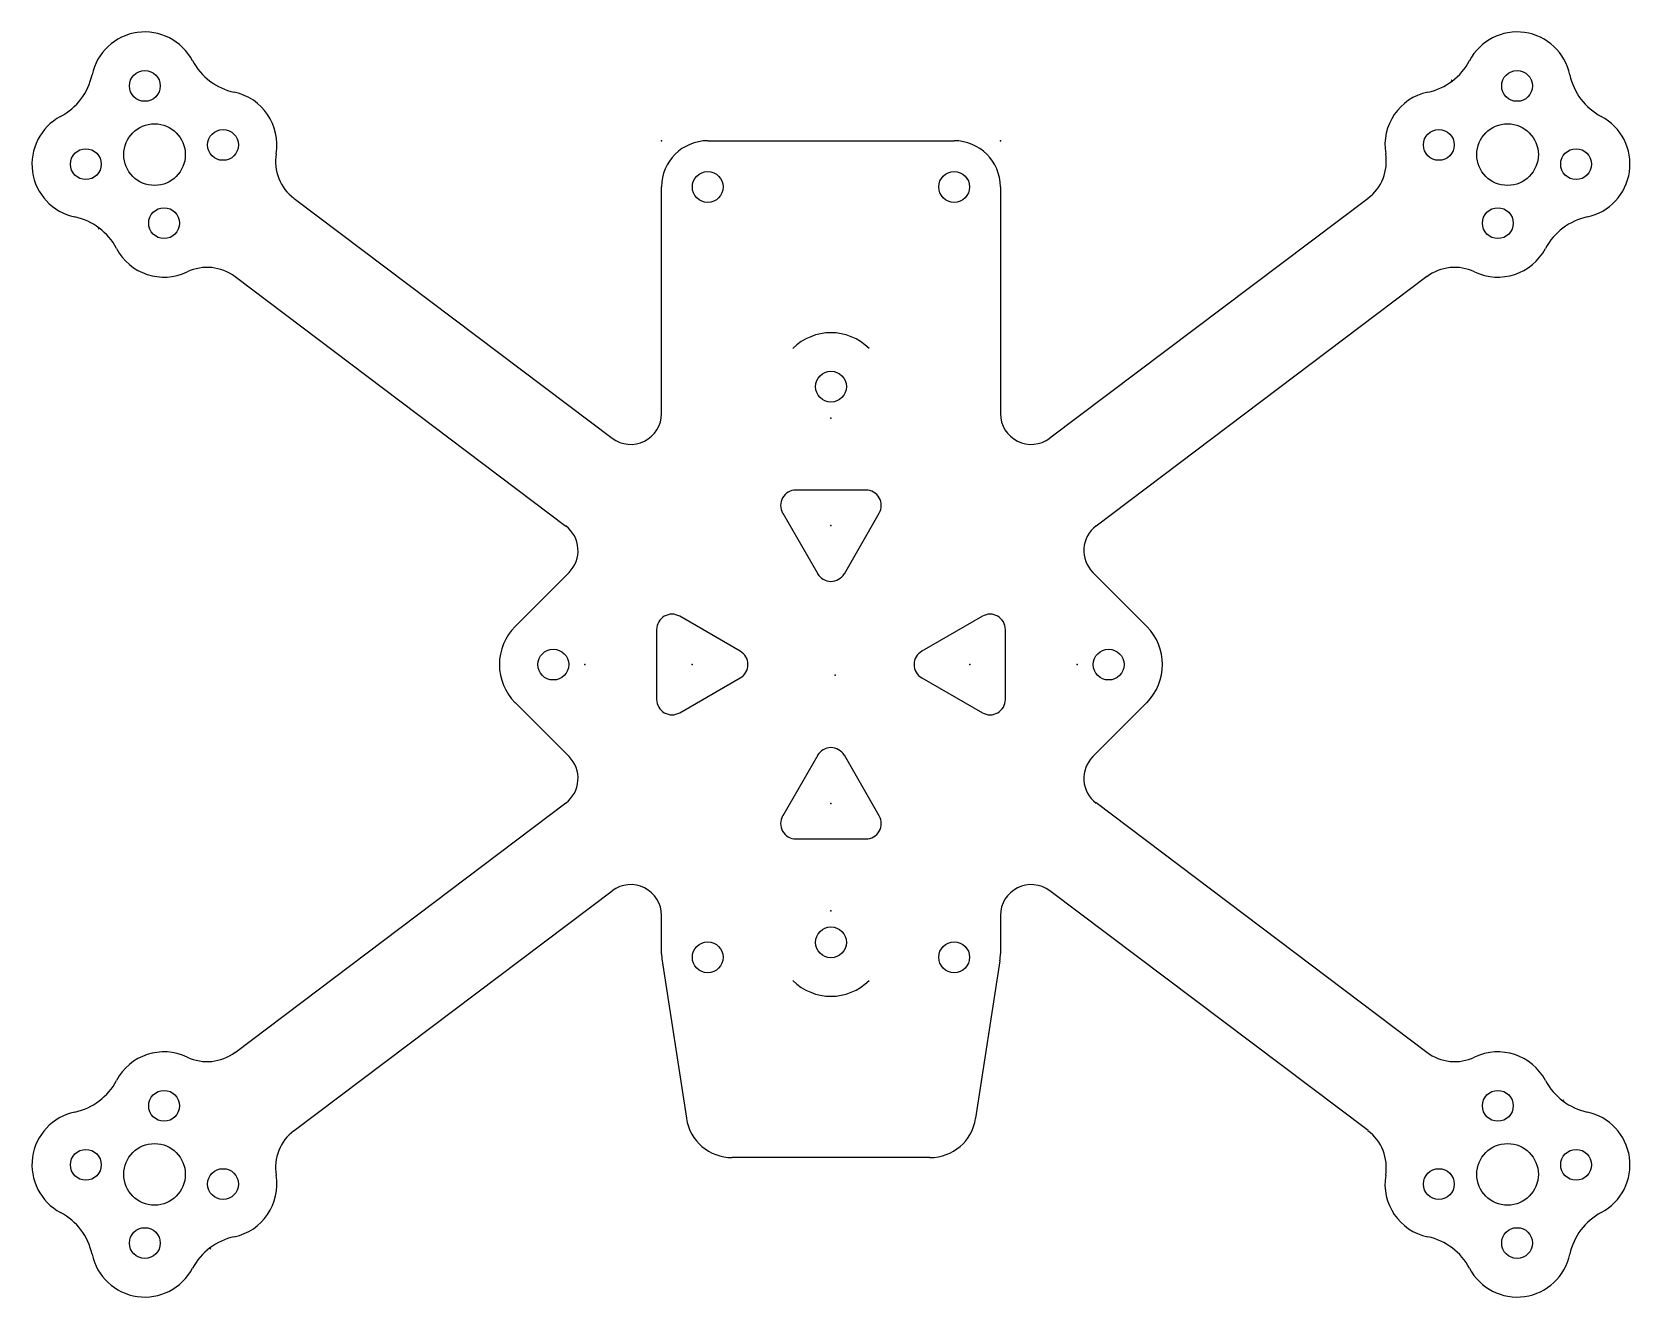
# Model space of a CAD drawing. Header units: millimetres. Extents: x -52 to 52, y -40 to 42.
import ezdxf

# ---------------------------------------------------------------- set-up
doc = ezdxf.new("R2010")
doc.units = ezdxf.units.MM
doc.header["$MEASUREMENT"] = 0
doc.layers.add('bottom_v3_clean v3_Sketch1', color=7, linetype='Continuous')

msp = doc.modelspace()

# ---------------------------------------------------------------- linework, layer by layer
at = {"layer": 'bottom_v3_clean v3_Sketch1'}
for p, q in [((40.05, 38.57), (39.99, 38.64)), ((-8.28, 34.69), (7.72, 34.69)), ((-11.28, 16.98), (-11.28, 31.69)), ((10.72, 31.69), (10.72, 16.98)), ((-35.14, 30.95), (-14.48, 15.38)), ((34.59, 30.95), (13.93, 15.38)), ((-47.8, 29.02), (-47.86, 28.95)), ((-38.97, 25.87), (-17.49, 9.68)), ((38.42, 25.87), (16.94, 9.68)), ((1.99, 12.02), (-2.55, 12.02)), ((-3.41, 10.52), (-1.14, 6.59)), ((0.59, 6.59), (2.86, 10.52)), ((-20.78, 3.17), (-17.28, 6.67)), ((16.73, 6.67), (20.23, 3.17)), ((-6.17, 1.56), (-10.1, 3.83)), ((9.55, 3.83), (5.62, 1.56)), ((-11.6, 2.96), (-11.6, -1.57)), ((11.05, -1.57), (11.05, 2.96)), ((-10.1, -2.44), (-6.17, -0.17)), ((5.62, -0.17), (9.55, -2.44)), ((-20.78, -1.78), (-17.28, -5.28)), ((20.23, -1.78), (16.73, -5.28)), ((-1.14, -5.2), (-3.41, -9.13)), ((2.86, -9.13), (0.59, -5.2)), ((-38.97, -24.48), (-17.49, -8.29)), ((38.42, -24.48), (16.94, -8.29)), ((-2.55, -10.63), (1.99, -10.63)), ((-35.14, -29.56), (-14.48, -13.99)), ((34.59, -29.56), (13.93, -13.99)), ((-11.28, -18.08), (-11.28, -15.59)), ((10.72, -15.59), (10.72, -18.08)), ((-11.24, -18.53), (-9.67, -28.76)), ((10.69, -18.53), (9.11, -28.76)), ((47.24, -27.63), (47.3, -27.56)), ((6.15, -31.31), (-6.7, -31.31)), ((-40.61, -37.18), (-40.55, -37.25))]:
    msp.add_line(p, q, dxfattribs=at)
for centre, radius in [((-44.83, 38.25), 1), ((44.27, 38.25), 1), ((-44.2, 33.79), 2), ((-39.75, 34.42), 1), ((39.19, 34.42), 1), ((43.65, 33.79), 2), ((-48.66, 33.17), 1), ((48.1, 33.17), 1), ((-8.28, 31.69), 1), ((7.72, 31.69), 1), ((-43.58, 29.34), 1), ((43.02, 29.34), 1), ((-0.28, 18.73), 1), ((-18.31, 0.69), 1), ((17.75, 0.69), 1), ((-0.28, -17.34), 1), ((-8.28, -18.31), 1), ((7.72, -18.31), 1), ((-43.58, -27.95), 1), ((43.02, -27.95), 1), ((-48.66, -31.78), 1), ((-44.2, -32.4), 2), ((43.65, -32.4), 2), ((48.1, -31.78), 1), ((-39.75, -33.03), 1), ((39.19, -33.03), 1), ((-44.83, -36.86), 1), ((44.27, -36.86), 1)]:
    msp.add_circle(centre, radius, dxfattribs=at)
for centre, radius, start, end in [((-44.83, 38.25), 3.5, 27.8959, 168.1041), ((44.27, 38.25), 3.5, 11.8959, 152.1041), ((-38.2, 41.76), 4, 207.8959, 258.1041), ((37.65, 41.76), 4, 281.8959, 332.1041), ((-52.17, 39.8), 4, 297.8959, 348.1041), ((51.61, 39.8), 4, 191.8959, 242.1041), ((-39.75, 34.42), 3.5, 350.4864, 78.1041), ((39.19, 34.42), 3.5, 101.8959, 189.5136), ((-48.66, 33.17), 3.5, 117.8959, 258.1041), ((48.1, 33.17), 3.5, 281.8959, 62.1041), ((-8.28, 31.69), 3, 90, 180), ((7.72, 31.69), 3, 0, 90), ((-33.34, 33.35), 3, 170.4864, 233), ((32.78, 33.35), 3, 307, 9.5136), ((-50.2, 25.83), 4, 27.8959, 78.1041), ((49.65, 25.83), 4, 101.8959, 152.1041), ((-43.58, 29.34), 3.5, 207.8959, 295.5136), ((43.02, 29.34), 3.5, 244.4864, 332.1041), ((-40.78, 23.47), 3, 53, 115.5136), ((40.22, 23.47), 3, 64.4864, 127), ((-0.28, 18.73), 3.5, 45.0001, 135), ((-13.28, 16.98), 2, 233, 0), ((12.72, 16.98), 2, 180, 307), ((-2.55, 11.02), 1, 90, 210), ((1.99, 11.02), 1, 330, 90), ((-18.7, 8.09), 2, 315, 53), ((18.14, 8.09), 2, 127, 225), ((-0.28, 7.09), 1, 210, 330), ((-18.31, 0.69), 3.5, 135, 225.0001), ((-10.6, 2.96), 1, 60, 180), ((10.05, 2.96), 1, 360, 120), ((17.75, 0.69), 3.5, 315, 44.9999), ((-6.67, 0.69), 1, 300, 60), ((6.12, 0.69), 1, 120, 240), ((-10.6, -1.57), 1, 180, 300), ((10.05, -1.57), 1, 240, 360), ((-0.28, -5.7), 1, 30, 150), ((-18.7, -6.7), 2, 307, 45), ((18.14, -6.7), 2, 135, 233), ((-2.55, -9.63), 1, 150, 270), ((1.99, -9.63), 1, 270, 30), ((-13.28, -15.59), 2, 360, 127), ((12.72, -15.59), 2, 53, 180), ((-8.28, -18.08), 3, 180, 188.7462), ((-8.28, -18.08), 3, 180, 188.7462), ((7.72, -18.08), 3, 351.2538, 0), ((7.72, -18.08), 3, 351.2538, 0), ((-0.28, -17.34), 3.5, 225, 314.9999), ((-43.58, -27.95), 3.5, 64.4864, 152.1041), ((-40.78, -22.08), 3, 244.4864, 307), ((40.22, -22.08), 3, 233, 295.5136), ((43.02, -27.95), 3.5, 27.8959, 115.5136), ((-50.2, -24.44), 4, 281.8959, 332.1041), ((49.65, -24.44), 4, 207.8959, 258.1041), ((-48.66, -31.78), 3.5, 101.8959, 242.1041), ((-6.7, -28.31), 3, 188.7462, 270), ((6.15, -28.31), 3, 270, 351.2538), ((48.1, -31.78), 3.5, 297.8959, 78.1041), ((-33.34, -31.96), 3, 127, 189.5136), ((32.78, -31.96), 3, 350.4864, 53), ((-39.75, -33.03), 3.5, 281.8959, 9.5136), ((39.19, -33.03), 3.5, 170.4864, 258.1041), ((-52.17, -38.41), 4, 11.8959, 62.1041), ((51.61, -38.41), 4, 117.8959, 168.1041), ((-38.2, -40.37), 4, 101.8959, 152.1041), ((37.65, -40.37), 4, 27.8959, 78.1041), ((-44.83, -36.86), 3.5, 191.8959, 332.1041), ((44.27, -36.86), 3.5, 207.8959, 348.1041)]:
    msp.add_arc(centre, radius, start, end, dxfattribs=at)
for p in [(-11.28, 34.69), (-11.28, 34.69), (10.72, 34.69), (10.72, 34.69), (-0.28, 16.68), (-0.28, 9.71), (-16.26, 0.69), (-9.29, 0.69), (0, 0), (8.74, 0.69), (15.7, 0.69), (-0.28, -8.32), (-0.28, -15.29)]:
    msp.add_point(p, dxfattribs=at)

doc.saveas('drawing.dxf')
